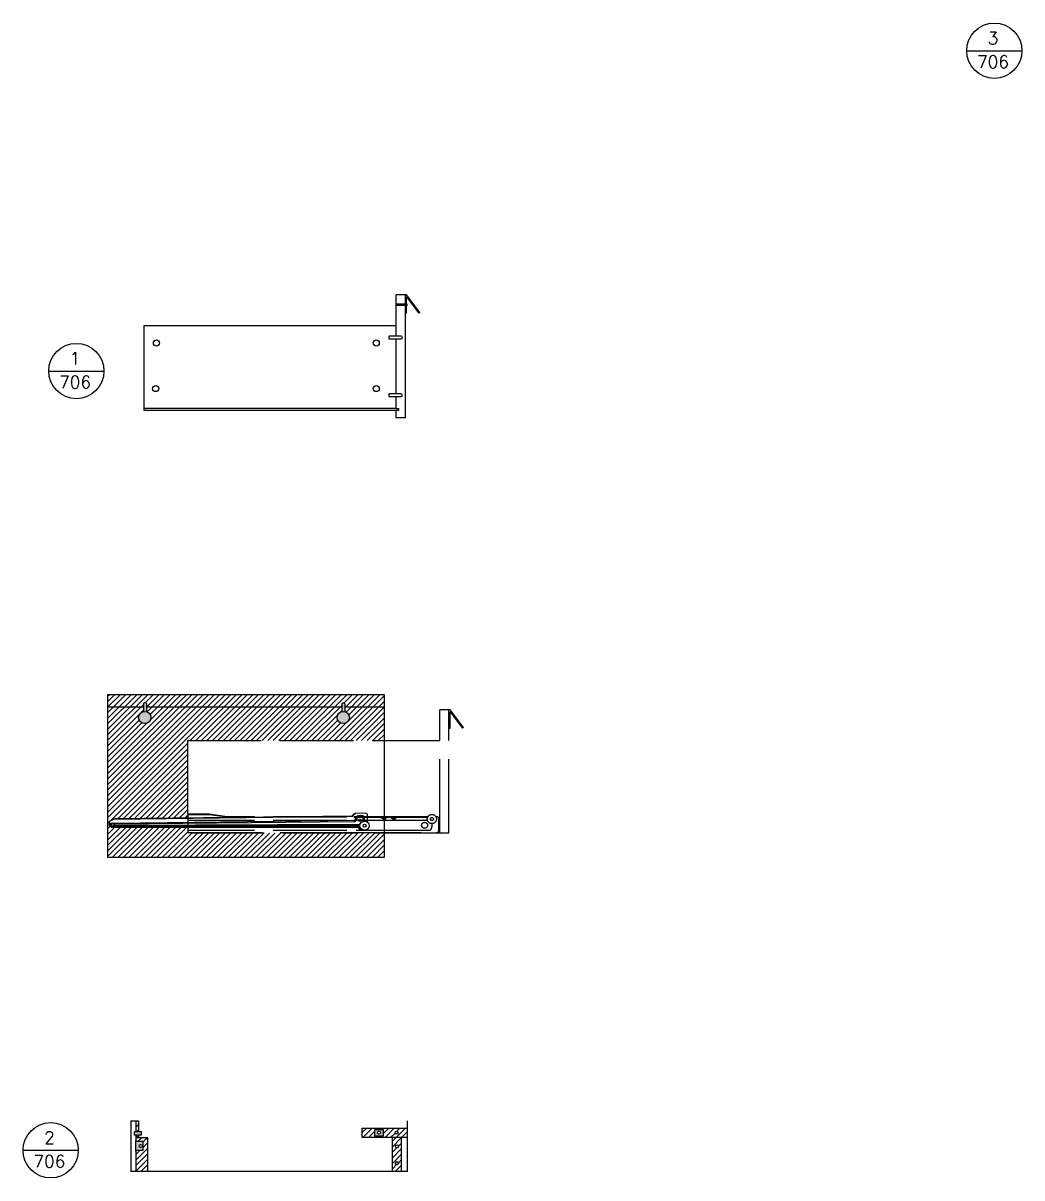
# Model space of a CAD drawing. Header units: millimetres. Extents: x -728 to 1441, y -1370 to 450.
# Drawn here: x -728.3 to -566, y 84.6 to 272.2 of the extents above; entities that cross this region are included whole.
import ezdxf
from ezdxf.enums import TextEntityAlignment as Align

# ---------------------------------------------------------------- set-up
doc = ezdxf.new("R2010")
doc.units = ezdxf.units.MM
doc.linetypes.add('ACAD_ISO02W100', pattern=[15, 12, -3])
for name, color, linetype in [('campitura viti', 31, 'Continuous'), ('Dettagli', 252, 'Continuous'), ('Linee da tratteggiare', 9, 'ACAD_ISO02W100'), ('Simboli', 10, 'Continuous'), ('Tratteggi', 252, 'Continuous')]:
    doc.layers.add(name, color=color, linetype=linetype)
doc.styles.add('E-ROMANS', font='romans.shx', dxfattribs={"width": 0.8})
pattern_1 = [(45, (0, 0), (-0.4490128060534577, 0.4490128060534577), [])]

msp = doc.modelspace()

# ---------------------------------------------------------------- hatches: boundary and pattern name
at = {"layer": 'campitura viti', "transparency": 33554516}
h = msp.add_hatch(color=256, dxfattribs=at)
h.dxf.hatch_style = 1
h.paths.add_polyline_path([(-709.4947293159166, 159.3903065076502, 1), (-707.4947293159166, 159.3903065076502, 1)])
h.paths.add_polyline_path([(-708.2033717179456, 161.6795077458464, 0.4086879495182745), (-708.7033717179456, 161.6795077458464), (-708.7033717179456, 160.3682985056111, -0.1271365076130439), (-708.2033717179456, 160.346920719391)])
h.paths.add_polyline_path([(-675.993867592646, 161.6222547896723, 0.4086879495182745), (-676.493867592646, 161.6222547896723), (-676.493867592646, 160.3554866545536, -0.127026046701449), (-675.993867592646, 160.3614701441831)])
h.paths.add_polyline_path([(-677.2322814996987, 159.3903065076502, 1), (-675.2322814996987, 159.3903065076502, 1)])
h = msp.add_hatch(color=256, dxfattribs=at)
h.dxf.hatch_style = 1
h.paths.add_polyline_path([(-709.0671018630729, 92.18048259313792), (-710.1361517258134, 92.18048259313792), (-710.1361517258134, 91.56910120067306), (-709.0671018630729, 91.56910120067306)])
h.paths.add_polyline_path([(-708.8307548551887, 90.56940808592717), (-709.9220276677454, 90.56940808592717), (-709.9220276677454, 89.06003448112332), (-708.8307548551887, 89.06003448112332)])
h.paths.add_polyline_path([(-708.9148293604344, 89.79990033831933, -1), (-709.4148293604344, 89.79990033831933, -1)], flags=16)
h = msp.add_hatch(color=256, dxfattribs=at)
h.dxf.hatch_style = 1
h.paths.add_polyline_path([(-669.7757993632304, 92.45983716770661), (-671.1125371062117, 92.45983716770661), (-671.1125371062117, 91.41577346827762), (-669.7757993632304, 91.41577346827762)])
h.paths.add_polyline_path([(-670.1829245915387, 91.95713392556627, -1), (-670.6829245915387, 91.95713392556627, -1)], flags=16)
h.paths.add_polyline_path([(-667.3242374908441, 91.95713392556627, 1), (-667.8242374908441, 91.95713392556627, 1)])
h.paths.add_polyline_path([(-667.7480721097581, 87.01078352716377, 1), (-667.2480721097581, 87.01078352716377, 1)])
h.paths.add_polyline_path([(-667.2480721097581, 89.75030232032759, 1), (-667.7480721097581, 89.75030232032759, 1)])
h = msp.add_hatch(color=256, dxfattribs=at)
h.dxf.hatch_style = 1
h.paths.add_polyline_path([(-709.9221833280831, 90.65341738094921), (-709.9953301607061, 90.65341738094921), (-709.9953301607061, 90.56940808592717), (-709.9221751210695, 90.56940808592717)])
h = msp.add_hatch(color=256, dxfattribs=at)
h.dxf.hatch_style = 1
h.paths.add_polyline_path([(-709.9221751210695, 90.56940808592717), (-709.9953301607061, 90.56940808592717), (-709.9953301607061, 89.06003448112332), (-709.9220276677453, 89.06003448112332)])
h = msp.add_hatch(color=256, dxfattribs=at)
h.dxf.hatch_style = 1
h.paths.add_polyline_path([(-709.9220276677454, 89.06003448112332), (-709.9953301607061, 89.06003448112332), (-709.9953301607061, 88.93521484247012), (-709.9220276677454, 88.93521484247012)])
at = {"layer": 'Tratteggi', "transparency": 33554516}
h = msp.add_hatch(dxfattribs=at)
h.set_pattern_fill('ANSI31', color=256, scale=0.2)
h.set_pattern_definition(pattern_1)
h.paths.add_polyline_path([(-675.993867592646, 161.6222547896723), (-675.993867592646, 161.0787808782381), (-669.5321098534646, 161.0787808782381), (-669.5321098534646, 163.0787808782381), (-714.5321098534646, 163.0787808782381), (-714.5321098534646, 161.0787808782381), (-708.7033717179456, 161.0787808782381), (-708.7033717179456, 161.6795077458464, -0.4086879495182745), (-708.2033717179456, 161.6795077458464), (-708.2033717179456, 161.0787808782381), (-676.493867592646, 161.0787808782381), (-676.493867592646, 161.6222547896723, -0.4086879495182745)])
h.paths.add_polyline_path([(-669.5321098534646, 161.0787808782381), (-675.993867592646, 161.0787808782381), (-675.993867592646, 160.3614701441831, -0.345338481414417), (-675.2322814996987, 159.3903065076502, -1), (-677.2322814996987, 159.3903065076502, -0.338655457375181), (-676.493867592646, 160.3554866545536), (-676.493867592646, 161.0787808782381), (-708.2033717179456, 161.0787808782381), (-708.2033717179456, 160.346920719391, -0.3300444629581815), (-707.4947293159166, 159.3903065076502, -1), (-709.4947293159166, 159.3903065076502, -0.3539083912235775), (-708.7033717179456, 160.3682985056111), (-708.7033717179456, 161.0787808782381), (-714.5321098534646, 161.0787808782381), (-714.5321098534646, 156.0787808782381), (-714.5321098534646, 136.7142776835749), (-669.5321098534646, 136.7142776835749), (-669.5321098534646, 140.6302122732409), (-701.5582014925358, 140.6302122732409), (-701.5582014925358, 141.5306832216977), (-713.8758874209644, 141.5306832216977), (-714.2198132338824, 141.8425100442769), (-714.2147919258908, 141.8425110248302), (-714.2147919258908, 142.5762749303276), (-713.396405630198, 142.9273388055733), (-701.5582014925358, 143.0686271768568), (-701.5582014925358, 155.6302122732409), (-669.5321098534646, 155.6302122732409)])
at = {"layer": 'Tratteggi'}
h = msp.add_hatch(dxfattribs=at)
h.set_pattern_fill('ANSI31', color=256, scale=0.2)
h.set_pattern_definition(pattern_1)
h.paths.add_polyline_path([(-708.033665310445, 91.18114446398661), (-709.9222348790836, 91.18110788871931), (-709.9221833280832, 90.65341738094921), (-709.9220276677454, 90.65341738094921), (-709.9220276677454, 90.56940808592717), (-708.8307548551887, 90.56940808592717), (-708.8307548551887, 89.06003448112332), (-709.9220276677453, 89.06003448112332), (-709.9216982651687, 85.68817726917996), (-708.033665310445, 85.68817726917996)])
h.paths.add_polyline_path([(-709.5224992793233, 93.88760247690112), (-709.922499281232, 93.88760247690112), (-709.9223325097311, 92.18048259313792), (-709.5223325078224, 92.18048259313792)])
h.paths.add_polyline_path([(-709.5222727809142, 91.56910120067306), (-709.9222727828229, 91.56910120067306), (-709.9222348790836, 91.18110788871931), (-709.5222348779317, 91.18111563537964)])
h = msp.add_hatch(dxfattribs=at)
h.set_pattern_fill('ANSI31', color=256, scale=0.2)
h.set_pattern_definition(pattern_1)
h.paths.add_polyline_path([(-665.7937944525831, 92.68817726917996), (-673.1389265956686, 92.68817726917996), (-673.1389265956686, 91.18817726917996), (-665.7901269403277, 91.18817726917996)])
h.paths.add_polyline_path([(-667.3242374908441, 91.95713392556627, -1), (-667.8242374908441, 91.95713392556627, -1)], flags=16)
h.paths.add_polyline_path([(-669.7757993632304, 91.41577346827762), (-671.1125371062117, 91.41577346827762), (-671.1125371062117, 92.45983716770661), (-669.7757993632304, 92.45983716770661)], flags=16)
h.paths.add_polyline_path([(-670.1829245915387, 91.95713392556627, -1), (-670.6829245915387, 91.95713392556627, -1)], flags=0)
h.paths.add_polyline_path([(-666.7602319920261, 91.18817726917996), (-668.2602319920261, 91.18817726917996), (-668.2602319920261, 85.68817726917996), (-666.7602319920261, 85.68817726917996)])
h.paths.add_polyline_path([(-667.2480721097581, 89.75030232032759, -1), (-667.7480721097581, 89.75030232032759, -1)], flags=16)
h.paths.add_polyline_path([(-667.2480721097581, 87.01078352716377, -1), (-667.7480721097581, 87.01078352716377, -1)], flags=16)

# ---------------------------------------------------------------- linework, layer by layer
for p, q in [((-667.6350970951772, 226.5010678554006), (-667.6350970951771, 228.0518382561618)), ((-665.9325025564567, 228.0467717881605), (-667.6350970951771, 228.0469016999305)), ((-666.1350970951771, 226.5010678554006), (-666.1350970951771, 228.0518382561618)), ((-663.7752219945601, 225.1720046083683), (-665.9350970951771, 228.0518382561618)), ((-665.9350970951771, 225.0518382561618), (-665.9350970951771, 227.7087195908015)), ((-665.9350970951771, 227.7087195908015), (-663.9350970951771, 225.0518382561618)), ((-667.6350970951771, 221.3139431741934), (-667.6350970951772, 226.3010678554006)), ((-666.1350970951771, 208.0498611033241), (-666.1350970951771, 226.3010678554006)), ((-663.7804857367646, 225.170464101121), (-663.9340063066966, 225.0546332644886)), ((-665.9391965981426, 225.0483720149338), (-666.1365811859246, 225.0483720149338)), ((-708.6350970951771, 223.0501445449522), (-708.6350970951771, 209.2501445449522)), ((-708.6350970951771, 223.0501445449522), (-667.644592367602, 223.0501445449522)), ((-667.6350970951771, 211.9470409981263), (-667.6350970951771, 220.8139431741934)), ((-667.6350970951771, 209.5501445449522), (-667.6350970951771, 211.4470409981263)), ((-667.6350970951771, 209.5501445449522), (-708.6350970951771, 209.5501445449522)), ((-667.2350970951771, 209.2501445449522), (-708.6350970951771, 209.2501445449522)), ((-667.6350970951771, 209.5501445449522), (-667.2350970951771, 209.5501445449522)), ((-667.6350970951771, 208.0501445449522), (-667.6350970951771, 209.2501445449523)), ((-667.2350970951771, 209.5501445449522), (-667.2350970951771, 209.2501445449522)), ((-666.1432745746952, 208.0501445449522), (-667.6350970951771, 208.0501445449522)), ((-669.5321098534646, 163.0787808782381), (-714.5321098534646, 163.0787808782381)), ((-714.5321098534646, 163.0787808782381), (-714.5321098534646, 136.7142776835749)), ((-669.5321098534646, 136.6992607592028), (-669.5321098534646, 163.0787808782381)), ((-714.5321098534646, 161.0787808782381), (-714.5321098534646, 156.0787808782381)), ((-708.7033717179456, 161.0787808782381), (-714.5321098534646, 161.0787808782381)), ((-676.493867592646, 161.0787808782381), (-708.2033717179456, 161.0787808782381)), ((-669.5321098534646, 161.0787808782381), (-675.993867592646, 161.0787808782381)), ((-670.3321098534645, 161.0804745894477), (-670.5321098534646, 161.0804745894477)), ((-710.7503846091236, 93.88760247690112), (-710.7495769601692, 85.6202811340736)), ((-710.7503846091236, 93.88760247690112), (-709.5224992793233, 93.88760247690112)), ((-709.9224992774145, 93.88756340020785), (-709.9223325097311, 92.18048259313792)), ((-709.5224992793233, 93.88760247690112), (-709.5223325078224, 92.18048259313792)), ((-665.7766971939018, 85.69545679937437), (-665.7967410658348, 93.89333203610022)), ((-673.1389265956686, 91.18817726917996), (-673.1389265956686, 92.68817726917996)), ((-673.1389265956686, 92.68817726917996), (-665.7937944525831, 92.68817726917996)), ((-709.9222727828229, 91.56910120067306), (-709.9221833280831, 90.65341738094921)), ((-709.9222348790837, 91.18110788871931), (-708.0395309002879, 91.18114435038979)), ((-709.533665310445, 91.18817726917996), (-709.533665310445, 91.1811443503898)), ((-709.5222727809142, 91.56910120067306), (-709.522234880737, 91.18114435038979)), ((-708.033665310445, 91.18817726917996), (-708.033665310445, 85.69205505118066)), ((-665.7608941382982, 91.18817726917996), (-673.1389265956686, 91.18817726917996)), ((-668.2602319920261, 85.7066690784552), (-668.2602319920261, 91.18817726917996)), ((-666.7602319920261, 85.68817726917996), (-666.7602319920261, 91.18817726917996)), ((-709.9220276677454, 89.06003448187722), (-709.9216916284602, 85.62024205738032)), ((-710.7602319920261, 85.68817726917996), (-665.7602319920261, 85.68817726917996))]:
    msp.add_line(p, q)
at = {"layer": 'campitura viti'}
msp.add_line((-714.5321098534646, 136.7142776835749), (-669.5321098534646, 136.7142776835749), dxfattribs=at)
at = {"layer": 'Dettagli'}
for p, q in [((-665.9333034908559, 226.5010678554005), (-667.6405263888221, 226.5010678554005)), ((-665.9333034908559, 226.3010678554006), (-667.6405263888221, 226.3010678554006)), ((-667.6398223423814, 226.5510678554006), (-667.6398223423814, 226.2510678554005)), ((-665.9333034908559, 226.5825270859518), (-665.9034426647188, 226.5825270859518)), ((-665.9037695434229, 226.2230408628279), (-665.9333034908559, 226.2230408628279)), ((-665.9037695434229, 226.5825188752265), (-665.9037695434229, 226.2230408628279)), ((-666.7692971877823, 221.3139431741934), (-668.7692971877823, 221.3139431741934)), ((-666.7692971877823, 220.8139431741934), (-668.7692971877823, 220.8139431741934)), ((-666.7692971877823, 211.9470409981263), (-668.7692971877823, 211.9470409981263)), ((-666.7692971877823, 211.4470409981263), (-668.7692971877823, 211.4470409981263)), ((-708.7033717179456, 161.6795077458464), (-708.7033717179456, 160.3682985056111)), ((-708.2033717179456, 161.6795077458464), (-708.2033717179456, 160.346920719391)), ((-676.493867592646, 161.6222547896723), (-676.493867592646, 160.3554866545536)), ((-675.993867592646, 161.6222547896723), (-675.993867592646, 160.3614701441831)), ((-714.2147919258908, 142.5762749303276), (-713.396405630198, 142.9273388055733)), ((-714.2147919258908, 141.8379573807157), (-714.2147919258908, 142.5762749303276)), ((-674.7369105069345, 143.2875226182633), (-713.6362915186255, 142.8244347490765)), ((-674.4314954819938, 142.6478841659659), (-713.5117716419162, 142.1785302809773)), ((-674.785386311138, 143.3881593801932), (-713.3964056301982, 142.9273388055733)), ((-674.785386311138, 143.3881593801932), (-674.5253002583131, 143.692929581591)), ((-674.7369105069345, 143.2875226182633), (-674.383947089008, 143.7113300507392)), ((-672.5510616696906, 143.8368846208673), (-674.3667490648122, 143.8134768296447)), ((-713.8513761637981, 142.1744516326828), (-714.2147919258908, 142.1700870115346)), ((-714.2147919258908, 141.8425110248302), (-713.7620897214596, 141.8425994278184)), ((-713.8758874209644, 141.5306832216977), (-714.2147919258908, 141.8379573807158)), ((-713.8953539559633, 142.061756585327), (-714.2118177736834, 142.0586976344592)), ((-714.2036708339065, 141.909088884168), (-713.8509733693104, 141.9102916820075)), ((-673.6606846464301, 141.6318692099534), (-713.9862812519995, 141.630773869945)), ((-673.728109362652, 141.5306832216976), (-713.8758874209647, 141.5306832216977)), ((-713.597764692833, 141.8426315169565), (-673.6163870558075, 141.8504390187127)), ((-713.5080605106596, 141.9114611115808), (-673.6420991609684, 142.047415284756)), ((-674.4001743519916, 142.4435184397776), (-713.4649884904687, 142.0659165136991)), ((-673.6266261250803, 141.236989224403), (-673.728109362652, 141.5306832216976)), ((-673.5315230407659, 141.2475236526373), (-673.6606846464301, 141.6318692099534)), ((-673.5628409080919, 141.1380217035528), (-673.0853262497025, 141.1398617704155))]:
    msp.add_line(p, q, dxfattribs=at)
for points in [[(-667.6398223423814, 226.5510678554006, 0.7115045332936111), (-667.6398223423814, 226.2510678554005, 0.9798284681781204)], [(-668.7692971877823, 221.3139431741934, 0.3485540345970906), (-668.7692971877823, 220.8139431741934, -0.2379965976717878)], [(-666.7692971877823, 221.3139431741934, -0.4086879495182745), (-666.7692971877823, 220.8139431741934, -0.002507340718208239)], [(-668.7692971877823, 211.9470409981263, 0.3485540345970906), (-668.7692971877823, 211.4470409981263, -0.2379965976717878)], [(-666.7692971877823, 211.9470409981263, -0.4086879495182745), (-666.7692971877823, 211.4470409981263, -0.002507340718208239)], [(-708.2033717179456, 161.6795077458464, 0.4086879495182745), (-708.7033717179456, 161.6795077458464, 0.002507340718208239)], [(-675.993867592646, 161.6222547896723, 0.4086879495182745), (-676.493867592646, 161.6222547896723, 0.002507340718208239)], [(-674.5256539451866, 143.6920355578047, -0.1917252113728623), (-674.3651685265986, 143.8126877168131, 0.3521444821740617)], [(-674.4314954819938, 142.6478841659659, 0.1718085263720196), (-674.1529371984584, 143.1633669590792, -0.2227940580959946), (-673.8295788954174, 143.4826998069209, 0.006502947380229179), (-673.0871153737867, 143.4808054711125, -0.3797685500945845), (-672.8535852892633, 143.1513853078916, 0.001986824125028961), (-672.8467784206124, 142.56986320555, 0.001986824125028961)], [(-674.4001743519916, 142.4435184397776, 0.2334367862704306), (-673.9921893918681, 143.0494496113859, -0.2785813892498776), (-673.8104797304461, 143.2823870338148, 0.005694297852658551), (-673.1589150828181, 143.280155452235, -0.4134482201579892), (-673.0536922088082, 143.1646347018302, 0.002186368291454619), (-673.0460545400822, 142.5229612250621, 0.002186368291454619)], [(-674.383947089008, 143.7113300507392, -0.2582927377009391), (-674.2068328610349, 143.8147266384069, -2.069654489095998)], [(-672.5500558171661, 143.8368842995861, -0.4220389862215084), (-672.3453648284067, 143.6166223871645), (-672.3453648284067, 142.4362596471352)], [(-673.4926221024645, 142.0450846847084, -0.00637149392458463), (-673.6420991609684, 142.047415284756)], [(-673.6281624524345, 141.2430786211091, 0.1716928823840018), (-673.562724854587, 141.1378734598131, 1.799369622587069)], [(-673.5258046215406, 141.847480026551, -0.004677794693232736), (-673.6163870558075, 141.8504390187127)], [(-673.5320535710753, 141.2491543337781, 0.2818244875279008), (-673.4080531639729, 141.1386602919717, 6.460955362359534)]]:
    msp.add_lwpolyline(points, format="xyb", dxfattribs=at)
for points in [[(-710.1361517258134, 91.56910120067306), (-710.1361517258134, 92.18048259313792), (-709.0671018630729, 92.18048259313792), (-709.0671018630729, 91.56910120067306)], [(-671.1125371062117, 92.45983716770661), (-669.7757993632304, 92.45983716770661), (-669.7757993632304, 91.41577346827762), (-671.1125371062117, 91.41577346827762)], [(-709.9220276677454, 89.06003448112332), (-709.9220276677454, 90.56940808592717), (-708.8307548551887, 90.56940808592717), (-708.8307548551887, 89.06003448112332)]]:
    msp.add_lwpolyline(points, close=True, dxfattribs=at)
for centre, radius in [((-706.5973603965958, 220.2193313620214), 0.5), ((-670.8743960439879, 220.2193313620214), 0.5), ((-706.7274581209404, 212.8091952961336), 0.5), ((-670.8743960439879, 212.8091952961336), 0.5), ((-708.4947293159166, 159.3903065076502), 1), ((-676.2322814996987, 159.3903065076502), 1), ((-673.5311089546535, 142.689642794457), 0.2162350091693952), ((-672.7761980080304, 141.8231916542935), 0.75), ((-713.6799662662056, 142.0426327182669), 0.2162350091693952), ((-672.7761980080304, 141.8231916542935), 0.25), ((-670.4329245915387, 91.95713392556627), 0.25), ((-667.5742374908441, 91.95713392556627), 0.25), ((-709.1648293604344, 89.79990033831933), 0.25), ((-667.4980721097581, 89.75030232032759), 0.25), ((-667.4980721097581, 87.01078352716377), 0.25)]:
    msp.add_circle(centre, radius, dxfattribs=at)
at = {"layer": 'Linee da tratteggiare'}
for p, q in [((-660.5582014925358, 140.6302122732409), (-660.5582014925358, 160.6319059844504)), ((-658.8556069538154, 160.6268395164492), (-660.5582014925358, 160.6269694282191)), ((-659.0582014925358, 140.6299288316128), (-659.0582014925358, 160.6319059844504)), ((-656.6983263919186, 157.752072336657), (-658.8582014925357, 160.6319059844504)), ((-658.8582014925357, 157.6319059844504), (-658.8582014925357, 160.2887873190901)), ((-658.8582014925357, 160.2887873190901), (-656.8582014925357, 157.6319059844504)), ((-658.8623009955013, 157.6284397432224), (-659.0596855832832, 157.6284397432224)), ((-656.7035901341233, 157.7505318294096), (-656.8571107040552, 157.6347009927773)), ((-701.5582014925358, 155.6302122732409), (-701.5582014925358, 140.6302122732409)), ((-701.5582014925358, 155.6302122732409), (-660.5676967649606, 155.6302122732409)), ((-701.493778845868, 143.6799216913309), (-701.4937788458678, 140.6908854415983)), ((-675.6417790149994, 142.6766299413655), (-701.4815931515218, 142.6785306559293)), ((-698.0364509785636, 143.6799216913309), (-701.4815490169655, 143.6799216913309)), ((-698.0364509785636, 143.5799216913309), (-701.4815490169655, 143.5799216913309)), ((-695.1130523270699, 143.17806220274), (-698.0500380924354, 143.5808490395211)), ((-695.1062234626943, 143.2780617006956), (-698.0364509785636, 143.6799216913309)), ((-675.6417790149994, 143.1766070160442), (-695.1117921209502, 143.1780080359249)), ((-675.6417790149994, 143.2766299429887), (-695.1062234626947, 143.2780617006956)), ((-662.4818355034381, 143.2756619292036), (-675.6417790149994, 143.2766299429887)), ((-662.5295019143199, 143.1756654351595), (-675.6417790149994, 143.1766089661576)), ((-662.5449546809148, 142.6756665704752), (-675.6417790149994, 142.6766299413655)), ((-669.5867813304553, 142.7170314261101), (-670.0798871475959, 143.161669138637)), ((-669.590312695289, 142.8548662816077), (-669.9466858907962, 143.176211025369)), ((-669.268753849363, 143.1761611583189), (-669.590312695289, 142.8548662816077)), ((-669.1297515743522, 143.1736860042719), (-669.5867813304553, 142.7170314261101)), ((-668.0286580226607, 142.7170314261101), (-668.5217638398012, 143.161669138637)), ((-668.0321893874944, 142.8548662816075), (-668.3884354674749, 143.1760964042165)), ((-667.7107452390892, 143.1760465549537), (-668.0321893874942, 142.8548662816075)), ((-667.5716282665576, 143.1736860042719), (-668.0286580226607, 142.7170314261101)), ((-661.0219165948706, 143.2755545410809), (-661.1791117328598, 143.275566103977)), ((-660.7005490169654, 141.0145911928106), (-660.697254150959, 143.0344075894958)), ((-701.4815490169653, 140.6908854415983), (-675.6417790149994, 140.6908854415983)), ((-675.6417790149994, 140.6909751083057), (-661.1211368154404, 140.6909751083057)), ((-659.0663789720538, 140.6302122732409), (-701.5582014925358, 140.6302122732409))]:
    msp.add_line(p, q, dxfattribs=at)
for points in [[(-661.0247903007134, 143.2755545410809, -0.354494879639772), (-660.6981659999287, 143.0333083051468, 0.6061957957162192)], [(-661.7994806059155, 142.1415423852599, -0.2379827596756708), (-662.1418937097628, 141.0207512903775), (-675.6417790149994, 141.0207512903775)], [(-660.7004097010281, 141.0183178123679, -0.355380973786078), (-661.1212307635155, 140.6911051066621, 0.9905089985444228)]]:
    msp.add_lwpolyline(points, format="xyb", dxfattribs=at)
msp.add_lwpolyline([(-675.6417790149994, 141.0206616236701), (-701.4815490169653, 141.0206616236701)], dxfattribs=at)
for centre, radius in [((-661.8305009661158, 142.9038241682229), 0.75), ((-661.8305009661158, 142.9038241682229), 0.25), ((-663.0164066084894, 141.8805991926973), 0.4861528017568162)]:
    msp.add_circle(centre, radius, dxfattribs=at)
at = {"layer": 'Simboli'}
for p, q in [((-574.9314610565336, 267.6754627188752), (-565.9556707889785, 267.6754627188752)), ((-724.0927663673021, 215.6550802285578), (-715.116976099747, 215.6550802285578)), ((-728.2638458020031, 89.10673577251737), (-719.288055534448, 89.10673577251737))]:
    msp.add_line(p, q, dxfattribs=at)
for centre in [(-570.4435659227559, 267.6754627188752), (-719.6048712335244, 215.6550802285578), (-723.7759506682253, 89.10673577251737)]:
    msp.add_circle(centre, 4.487895133802136, dxfattribs=at)
at = {"layer": 'Tratteggi'}
msp.add_lwpolyline([(-709.9220276677454, 88.93521484247012), (-709.9220276677454, 90.65341738094921), (-709.9953301607061, 90.65341738094921), (-709.9953301607061, 88.93521484247012)], close=True, dxfattribs=at)

# ---------------------------------------------------------------- texts
at = {"layer": 'Simboli', "style": 'E-ROMANS'}
for s, p in [('3', (-570.6552614239965, 269.723440613549)), ('706', (-570.6552614239965, 265.8729292940084)), ('1', (-719.816566734765, 217.7030581232316)), ('706', (-719.816566734765, 213.852546803691)), ('2', (-723.987646169466, 91.15471366719112)), ('706', (-723.987646169466, 87.30420234765052))]:
    msp.add_text(s, height=2.019552810229257, dxfattribs=at).set_placement(p, align=Align.MIDDLE_CENTER)

doc.saveas('drawing.dxf')
